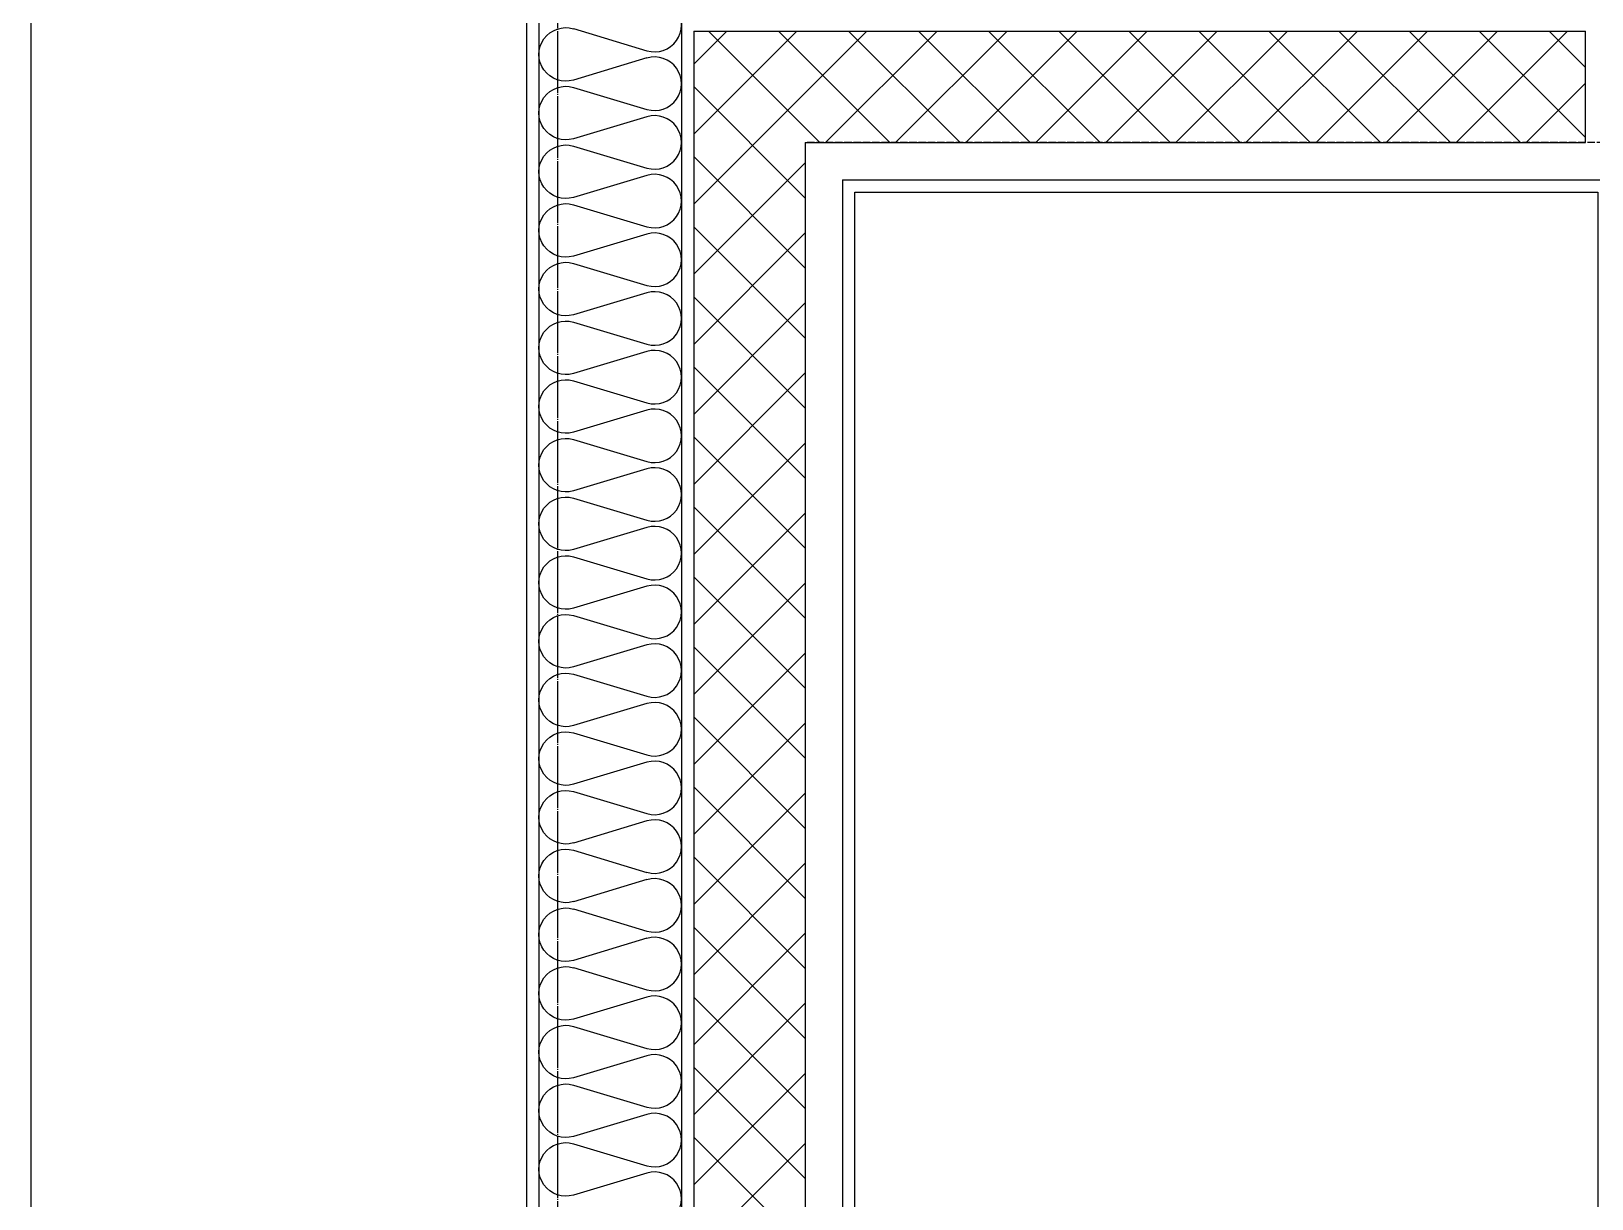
# Model space of a CAD drawing. Header units: millimetres. Extents: x 18456 to 179493, y -203649 to 469211.
# Drawn here: x 102034 to 103294, y 46438 to 47381 of the extents above; entities that cross this region are included whole.
import ezdxf

# ---------------------------------------------------------------- set-up
doc = ezdxf.new("R2010")
doc.units = ezdxf.units.MM
doc.linetypes.add('X-평면도(기본형)$0$CEN', pattern=[52.5, 50, -1, 0.5, -1])
doc.linetypes.add('X-평면도(기본형)$0$HID2', pattern=[7.5, 6, -1.5])
for name, color, linetype, true_color in [('X-평면도(기본형)$0$40HAT', 9, 'Continuous', 0x808080), ('X-평면도(기본형)$0$CEN', 1, 'X-평면도(기본형)$0$CEN', 0xff0000), ('X-평면도(기본형)$0$FIN', 9, 'Continuous', 0x808080), ('X-평면도(기본형)$0$FUR', 6, 'Continuous', 0xff00ff), ('X-평면도(기본형)$0$INS', 9, 'Continuous', 0x808080), ('X-평면도(기본형)$0$INSUL', 9, 'Continuous', 0x808080), ('X-평면도(기본형)$0$UIS', 7, 'X-평면도(기본형)$0$HID2', 0x000000), ('X-평면도(기본형)$0$W1', 2, 'Continuous', 0xffff00), ('X-평면도(기본형)$0$W2', 3, 'Continuous', 0x00ff00)]:
    doc.layers.add(name, color=color, linetype=linetype, true_color=true_color)

# ---------------------------------------------------------------- blocks, each defined once
blk = doc.blocks.new('U139 (X-평면도(기본형)$0$ins-l)')
at = {"layer": 'X-평면도(기본형)$0$INSUL', "color": 8, "true_color": 0x808080}
for p, q in [((5745.8, 75.8), (5730.3, 24.2)), ((5766.4, 24.2), (5750.9, 75.8)), ((5787, 75.8), (5771.5, 24.2)), ((5807.6, 24.2), (5792.2, 75.8)), ((5828.2, 75.8), (5812.8, 24.2)), ((5848.8, 24.2), (5833.4, 75.8)), ((5869.4, 75.8), (5854, 24.2)), ((5890.1, 24.2), (5874.6, 75.8)), ((5910.7, 75.8), (5895.2, 24.2)), ((5931.3, 24.2), (5915.8, 75.8)), ((5951.9, 75.8), (5936.4, 24.2)), ((5972.5, 24.2), (5957, 75.8)), ((5993.1, 75.8), (5977.6, 24.2)), ((6013.7, 24.2), (5998.3, 75.8)), ((6034.3, 75.8), (6018.9, 24.2)), ((6054.9, 24.2), (6039.5, 75.8)), ((6075.5, 75.8), (6060.1, 24.2)), ((6096.2, 24.2), (6080.7, 75.8)), ((6116.8, 75.8), (6101.3, 24.2)), ((6137.4, 24.2), (6121.9, 75.8)), ((6158, 75.8), (6142.5, 24.2)), ((6178.6, 24.2), (6163.1, 75.8)), ((6199.2, 75.8), (6183.7, 24.2)), ((6219.8, 24.2), (6204.4, 75.8)), ((6240.4, 75.8), (6225, 24.2)), ((6261, 24.2), (6245.6, 75.8)), ((6281.6, 75.8), (6266.2, 24.2)), ((6302.2, 24.2), (6286.8, 75.8)), ((6322.9, 75.8), (6307.4, 24.2)), ((6343.5, 24.2), (6328, 75.8)), ((6364.1, 75.8), (6348.6, 24.2)), ((6384.7, 24.2), (6369.2, 75.8)), ((6405.3, 75.8), (6389.8, 24.2)), ((6425.9, 24.2), (6410.5, 75.8)), ((6446.5, 75.8), (6431.1, 24.2)), ((6467.1, 24.2), (6451.7, 75.8)), ((6487.7, 75.8), (6472.3, 24.2)), ((6508.3, 24.2), (6492.9, 75.8)), ((6529, 75.8), (6513.5, 24.2)), ((6549.6, 24.2), (6534.1, 75.8))]:
    blk.add_line(p, q, dxfattribs=at)
at = {"layer": 'X-평면도(기본형)$0$INSUL', "color": 8, "true_color": 0x808080, "extrusion": (0, 0, -1)}
for centre in [(-5727.8, 81.2), (-5769, 81.2), (-5810.2, 81.2), (-5851.4, 81.2), (-5892.6, 81.2), (-5933.8, 81.2), (-5975.1, 81.2), (-6016.3, 81.2), (-6057.5, 81.2), (-6098.7, 81.2), (-6139.9, 81.2), (-6181.2, 81.2), (-6222.4, 81.2), (-6263.6, 81.2), (-6304.8, 81.2), (-6346, 81.2), (-6387.3, 81.2), (-6428.5, 81.2), (-6469.7, 81.2), (-6510.9, 81.2), (-6552.1, 81.2)]:
    blk.add_arc(centre, 18.8, 343.3008, 196.6992, dxfattribs=at)
at = {"layer": 'X-평면도(기본형)$0$INSUL', "color": 8, "true_color": 0x808080}
for centre in [(5748.4, 18.8), (5789.6, 18.8), (5830.8, 18.8), (5872, 18.8), (5913.2, 18.8), (5954.5, 18.8), (5995.7, 18.8), (6036.9, 18.8), (6078.1, 18.8), (6119.3, 18.8), (6160.6, 18.8), (6201.8, 18.8), (6243, 18.8), (6284.2, 18.8), (6325.4, 18.8), (6366.7, 18.8), (6407.9, 18.8), (6449.1, 18.8), (6490.3, 18.8), (6531.5, 18.8)]:
    blk.add_arc(centre, 18.8, 163.3008, 16.6992, dxfattribs=at)

msp = doc.modelspace()

# ---------------------------------------------------------------- hatches: boundary and pattern name
at = {"layer": 'X-평면도(기본형)$0$40HAT'}
h = msp.add_hatch(dxfattribs=at)
h.set_pattern_fill('H3', color=256, scale=40, style=0, pattern_type=2)
h.set_pattern_definition([(315, (-346622.983, -110113.196), (28.2842712, 28.2842712), []), (45, (-346622.983, -110113.196), (-28.2842712, 28.2842712), [])])
h.paths.add_polyline_path([(103288.6, 47291.1), (103288.6, 47381.1), (102568.6, 47381.1), (102568.6, 45201.1), (103538.6, 45201.1), (103538.6, 45411.1), (102658.6, 45411.1), (102658.6, 47291.1), (103288.6, 47291.1)], flags=0)

# ---------------------------------------------------------------- linework, layer by layer
at = {"layer": 'X-평면도(기본형)$0$CEN'}
msp.add_line((102458.6, 50846.1), (102458.6, 37026.1), dxfattribs=at)
at = {"layer": 'X-평면도(기본형)$0$FIN'}
for q in [(102688.6, 45441.1), (105508.6, 47261.1)]:
    msp.add_line((102688.6, 47261.1), q, dxfattribs=at)
at = {"layer": 'X-평면도(기본형)$0$FUR'}
msp.add_lwpolyline([(102698.6, 47251.1), (103298.6, 47251.1), (103298.6, 45451.1), (102698.6, 45451.1)], close=True, dxfattribs=at)
at = {"layer": 'X-평면도(기본형)$0$INS'}
for p, q in [((102443.6, 47506.1), (102443.6, 39736.1)), ((102558.6, 47391.1), (102558.6, 39851.1))]:
    msp.add_line(p, q, dxfattribs=at)
at = {"layer": 'X-평면도(기본형)$0$UIS'}
msp.add_lwpolyline([(105088.6, 47291.1), (105088.6, 48316.1), (104878.6, 48316.1), (104878.6, 47291.1), (102658.6, 47291.1), (102658.6, 45411.1), (102883.6, 45411.1), (102883.6, 40176.1), (108058.6, 40176.1), (108058.6, 40431.1), (107918.6, 40431.1), (107918.6, 41201.1), (108368.6, 41201.1)], dxfattribs=at)
at = {"layer": 'X-평면도(기본형)$0$W1'}
for p, q in [((102033.6, 38026.1), (102033.6, 49016.1)), ((102433.6, 48766.1), (102433.6, 39726.1))]:
    msp.add_line(p, q, dxfattribs=at)
at = {"layer": 'X-평면도(기본형)$0$W2'}
for p, q in [((102568.6, 47381.1), (103288.6, 47381.1)), ((102568.6, 47381.1), (102568.6, 45201.1)), ((103288.6, 47291.1), (103288.6, 47381.1)), ((102658.6, 47291.1), (103288.6, 47291.1)), ((102658.6, 47291.1), (102658.6, 45411.1))]:
    msp.add_line(p, q, dxfattribs=at)

# ---------------------------------------------------------------- block references
at = {"layer": 'X-평면도(기본형)$0$INSUL', "xscale": -1.149999999999999, "yscale": 1.149999999999999, "zscale": 1.149999999999999, "rotation": 270}
msp.add_blockref('U139 (X-평면도(기본형)$0$ins-l)', (102443.6, 39851.1), dxfattribs=at)

doc.saveas('drawing.dxf')
